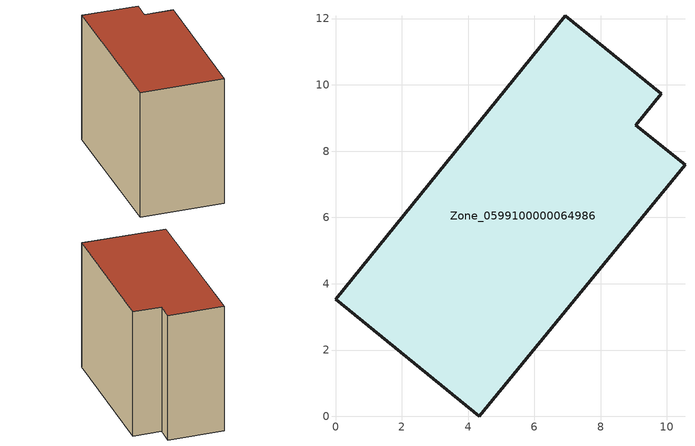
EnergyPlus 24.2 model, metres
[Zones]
Zone_0599100000064986
 floor ground (C_G): 0,3.53 6.93,12.09 9.83,9.73 9.06,8.79 10.55,7.58 4.33,0 z0
 wall outside (C_F): 6.93,12.09 0,3.53 4.33,0 10.55,7.58 9.06,8.79 9.83,9.73 6.93,12.09 z0:8.82
 roof outside (C_R): 0,3.53 4.33,0 10.55,7.58 9.06,8.79 9.83,9.73 6.93,12.09 z8.82
[BUILDING]
Pand.0599100000064986: North Axis=0; Terrain=City; Loads Convergence Tolerance Value=0.04; Temperature Convergence Tolerance Value=0.4; Solar Distribution=FullExterior; Maximum Number of Warmup Days=25; Minimum Number of Warmup Days=1
[Site:Location]
Rotterdam.The.Hague.AP_ZH_NLD Design_Conditions: Latitude=51.96; Longitude=4.45; Time Zone=1; Elevation=-4.5
[SITE:GROUNDTEMPERATURE:BUILDINGSURFACE]
18, 18, 18, 18, 18, 18, 18, 18, 18, 18, 18, 18
[MATERIAL] Thermal Absorptance=0.9; Solar Absorptance=0.7; Visible Absorptance=0.7
Name | Roughness | Thickness | Conductivity | Density | Specific Heat
G.TI.1946 | MediumSmooth | 0.15 | 1 | 540 | 1210
F.TI.1946 | Rough | 0.3 | 0.857143 | 1920 | 840
R.TI.1946 | MediumRough | 0.2 | 0.1 | 1500 | 1000
[CONSTRUCTION]
C_G: G.TI.1946
C_F: F.TI.1946
C_R: R.TI.1946
[ZONE]
Zone_0599100000064986: Type=1; Multiplier=1; Ceiling Height=Autocalculate; Volume=Autocalculate; Floor Area=autocalculate; Part of Total Floor Area=Yes
[ZONEINFILTRATION:DESIGNFLOWRATE]
Infil_Zone_0599100000064986: Zone or ZoneList or Space or SpaceList=Zone_0599100000064986; Schedule=AlwaysOn; Design Flow Rate Calculation Method=Flow/Area; Flow Rate per Floor Area=0.003; Constant Term Coefficient=1; Temperature Term Coefficient=0; Velocity Term Coefficient=0; Velocity Squared Term Coefficient=0
[HVACTEMPLATE:ZONE:IDEALLOADSAIRSYSTEM]
Zone_0599100000064986: Maximum Heating Supply Air Temperature=50; Minimum Cooling Supply Air Temperature=13; Maximum Heating Supply Air Humidity Ratio=0.0156; Minimum Cooling Supply Air Humidity Ratio=0.0077; Heating Limit=NoLimit; Cooling Limit=NoLimit; Dehumidification Control Type=ConstantSensibleHeatRatio; Cooling Sensible Heat Ratio=0.7; Dehumidification Setpoint=60; Humidification Control Type=None; Humidification Setpoint=30; Outdoor Air Method=None; Outdoor Air Flow Rate per Person=0.00944; Outdoor Air Flow Rate per Zone Floor Area=0; Outdoor Air Flow Rate per Zone=0; Demand Controlled Ventilation Type=None; Outdoor Air Economizer Type=NoEconomizer; Heat Recovery Type=None; Sensible Heat Recovery Effectiveness=0.7; Latent Heat Recovery Effectiveness=0.65
[ZONECONTROL:THERMOSTAT]
ThermostatControl_Zone_0599100000064986: Zone or ZoneList=Zone_0599100000064986; Control Type Schedule=DualSetpointControlType; Control 1=Thermostat_Zone_0599100000064986; Temperature Difference Between Cutout And Setpoint=0
[THERMOSTATSETPOINT:DUALSETPOINT]
Thermostat_Zone_0599100000064986: Heating Setpoint Temperature Schedule=HeatingSetpoint_Zone_0599100000064986; Cooling Setpoint Temperature Schedule=CoolingSetpoint_Zone_0599100000064986
[SCHEDULE:COMPACT]
HeatingSetpoint_Zone_0599100000064986: Through: 12/31, For: AllDays, Until: 24:00, 21
CoolingSetpoint_Zone_0599100000064986: Through: 12/31, For: AllDays, Until: 24:00, 24
DualSetpointControlType: Through: 12/31, For: AllDays, Until: 24:00, 4
AlwaysOn: Through: 12/31, For: AllDays, Until: 24:00, 1
